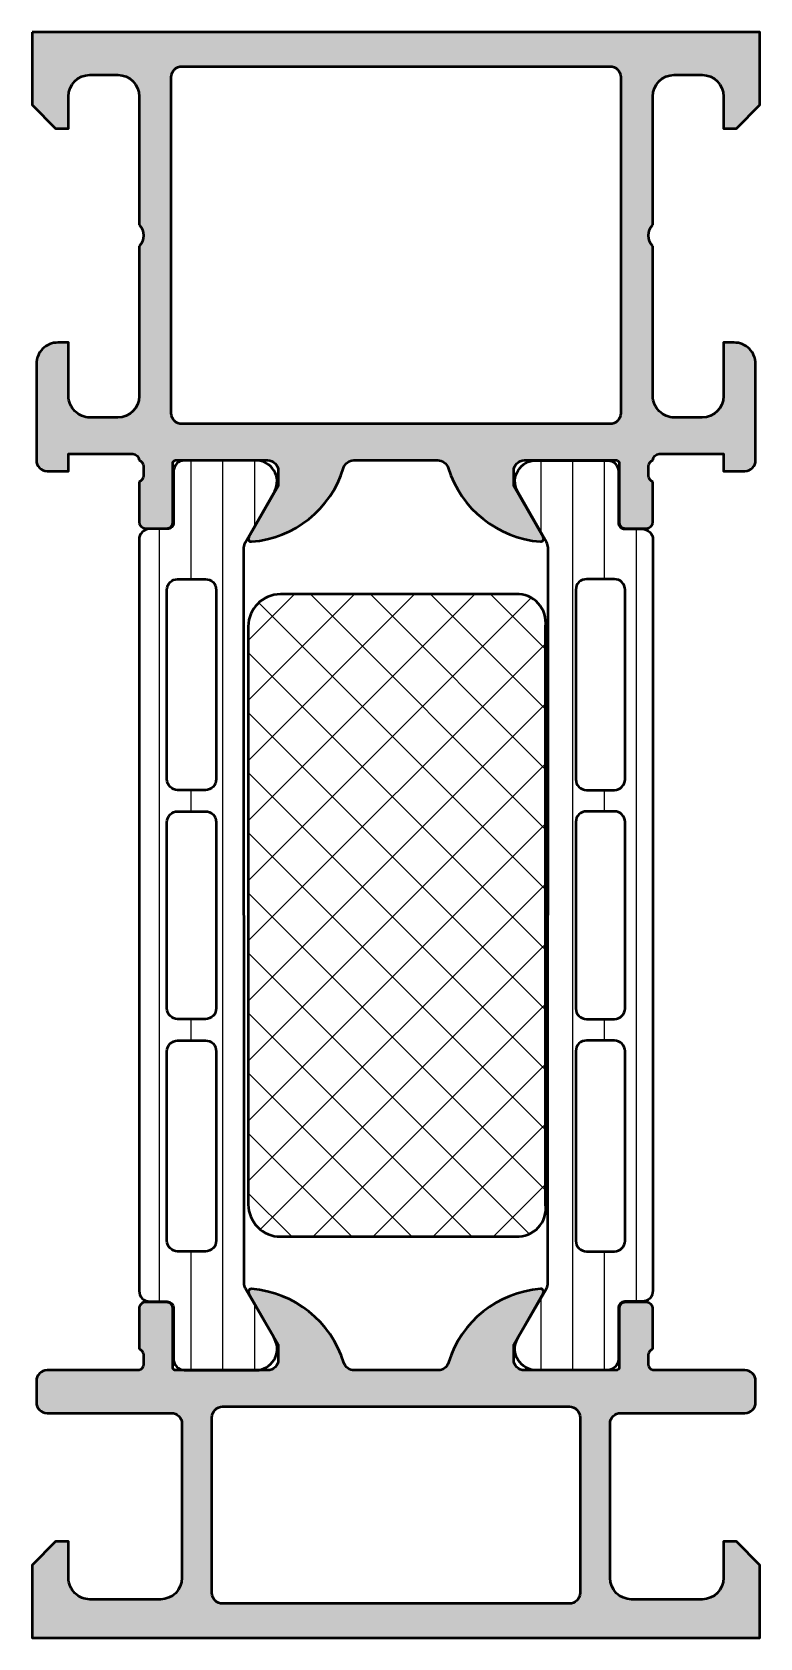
# Model space of a CAD drawing. Extents: x 0 to 34, y 0 to 75.
import ezdxf

# ---------------------------------------------------------------- set-up
doc = ezdxf.new("R2010")
doc.units = 0
for name, color, linetype, lineweight in [('0S-Alu contour', 7, 'Continuous', 50), ('0S-Alu hatch', 252, 'Continuous', 25), ('0S-Plastic contour', 254, 'Continuous', 50), ('0S-Plastic hatch', 253, 'Continuous', 25), ('0S-PT contour', 91, 'Continuous', 50), ('0S-PT hatch', 103, 'Continuous', 25)]:
    doc.layers.add(name, color=color, linetype=linetype, lineweight=lineweight)
pattern_1 = [(90, (0, 0), (-1.4859, 0), [])]

# ---------------------------------------------------------------- blocks, each defined once
blk = doc.blocks.new('345110__EBE75AAE_798E_4758_9445_C810CA1F6F3E_')
at = {"layer": '0S-Alu hatch'}
h = blk.add_hatch(color=256, dxfattribs=at)
edge = h.paths.add_edge_path()
edge.add_line((1.0681105778e-06, 75), (1.0681105778e-06, 71.5999679203087))
edge.add_line((1.0681105778e-06, 71.5999679203087), (1.099976654048077, 70.49999257278978))
edge.add_line((1.099976654048077, 70.49999257278978), (1.699952239985577, 70.49999257278978))
edge.add_line((1.699952239985577, 70.49999257278978), (1.699952235565199, 72.00035606868472))
edge.add_ellipse((2.700038639261125, 72.00035606868471), major_axis=(-1.000086403695926, 0), ratio=1, start_angle=270.00000006619524, end_angle=360, ccw=False)
edge.add_line((2.700038638105701, 73.00044247238064), (3.999946259422344, 73.00044247015046))
edge.add_ellipse((3.999946259422341, 72.00038766034936), major_axis=(-1.000054809801099, 0), ratio=1, start_angle=180, end_angle=269.99999999999983, ccw=False)
edge.add_line((5.000001069223444, 72.00038766034936), (5.000001068110577, 65.99999972534715))
edge.add_ellipse((4.47516172779222, 65.49999972534715), major_axis=(-0.7248836686985083, 0), ratio=1, start_angle=136.3884232636866, end_angle=223.6115767363134, ccw=False)
edge.add_line((5.000001068110577, 64.99999972534715), (5.000001069839062, 58.00005852307612))
edge.add_ellipse((3.99994227038162, 58.00005852307611), major_axis=(-1.000058799457442, 0), ratio=1, start_angle=90.00000016859582, end_angle=180, ccw=False)
edge.add_line((3.999942273324344, 56.99999972361867), (2.700039710554515, 56.99999972152194))
edge.add_ellipse((2.700039710554513, 58.00008719591609), major_axis=(-1.000087474394149, 0), ratio=1, start_angle=0, end_angle=90.00000000000011, ccw=False)
edge.add_line((1.699952236160365, 58.00008719591609), (1.699952239985577, 60.49999972534715))
edge.add_line((1.699952239985577, 60.49999972534715), (1.20003971055452, 60.49999972917237))
edge.add_arc((1.20003971055452, 59.4999122547782), 1.000087474394163, 90, 180.000777112258)
edge.add_line((0.1999522362523445, 59.49989869042231), (0.2000132746536356, 54.99996983244308))
edge.add_arc((0.6999825345211815, 54.99997661371018), 0.4999692599135345, 180.0007771239829, 269.9995628678931)
edge.add_line((0.6999787200584442, 54.5000073538112), (1.700013275141827, 54.49999972534715))
edge.add_line((1.700013275141827, 54.49999972534715), (1.70001327514182, 55.29999514771043))
edge.add_line((1.70001327514182, 55.29999514771043), (4.69995405472231, 55.29999514771043))
edge.add_ellipse((4.699880574156911, 54.99999515670939), major_axis=(-0.3000000000000266, 0), ratio=1, start_angle=180.024914814169, end_angle=269.98596624561446, ccw=False)
edge.add_ellipse((4.921044099250406, 54.73260501837409), major_axis=(-0.2788950563274111, 0), ratio=1, start_angle=178.8354106259323, end_angle=253.5801235805293, ccw=False)
edge.add_line((5.199881545793431, 54.72693661037586), (5.199881545793431, 54.27334261037574))
edge.add_ellipse((4.921013450150255, 54.26768195089865), major_axis=(-0.2789255417371583, 0), ratio=1, start_angle=106.42459455535521, end_angle=181.1628700728938, ccw=False)
edge.add_line((4.999880545793427, 54.0001386103757), (4.999880545793434, 52.12012761036719))
edge.add_arc((5.299880545793431, 52.12012761036719), 0.2999999999999971, 180, 270)
edge.add_line((5.299880545793431, 51.8201276103672), (6.279854864836218, 51.8201276103672))
edge.add_arc((6.279854864836218, 52.12012761036719), 0.2999999999999971, 270, 360)
edge.add_line((6.579854864836216, 52.12012761036719), (6.579854864836214, 54.88012925171086))
edge.add_ellipse((6.699854864836206, 54.88012925171086), major_axis=(-0.1199999999999921, 0), ratio=1, start_angle=269.99990065165497, end_angle=360, ccw=False)
edge.add_line((6.699855072910893, 55.00012925171067), (10.99989274700725, 55.00012179582486))
edge.add_ellipse((10.99989188005174, 54.50013467805168), major_axis=(-0.4999871177739321, 0), ratio=1, start_angle=180, end_angle=269.99990065165684, ccw=False)
edge.add_line((11.49987899782567, 54.50013467805168), (11.49987899779807, 53.80012484741746))
edge.add_line((11.49987899779807, 53.80012484741746), (10.11780838561474, 51.40630046574699))
edge.add_arc((10.23619415551165, 51.33795063410184), 0.1367000000000121, 150.0000814796158, 274.3397826725371)
edge.add_arc((9.877119094788902, 56.06955313799684), 4.88190780936921, 274.339782672537, 343.0454840365643)
edge.add_ellipse((15.0251106381229, 54.50012179565972), major_axis=(-0.4999999999999277, 0), ratio=1, start_angle=269.9999999999992, end_angle=343.0454840365653, ccw=False)
edge.add_line((15.02511063812291, 55.00012179565965), (18.95784164032285, 55.00012179565965))
edge.add_ellipse((18.95784164032286, 54.5001217956597), major_axis=(-0.4999999999999503, 0), ratio=1, start_angle=197.2895527157349, end_angle=270.00000000000125, ccw=False)
edge.add_arc((24.1358846415434, 56.1118668983077), 4.923085062803217, 197.2895527157353, 265.5272736079399)
edge.add_arc((23.76262060419417, 51.34005844365997), 0.1367000000000061, 265.5272736079394, 389.9999185203861)
edge.add_line((23.88100637409107, 51.40840827530512), (22.50015270232688, 53.80012484741746))
edge.add_line((22.50015270232688, 53.80012484741746), (22.5001527022993, 54.50013467805167))
edge.add_ellipse((23.00013982007323, 54.50013467805167), major_axis=(-0.4999871177739337, 0), ratio=1, start_angle=270.0000993483444, end_angle=360, ccw=False)
edge.add_line((23.00013895311771, 55.00012179582485), (27.30017662719811, 55.00012925171069))
edge.add_ellipse((27.30017683527278, 54.88012925171086), major_axis=(-0.1200000000000073, 0), ratio=1, start_angle=180, end_angle=270.00009934833867, ccw=False)
edge.add_line((27.42017683527279, 54.88012925171087), (27.4201768352728, 52.1201276103279))
edge.add_arc((27.72017683527279, 52.1201276103279), 0.2999999999999936, 180, 269.9999999999993)
edge.add_line((27.72017683527279, 51.8201276103279), (28.70015115431558, 51.8201276103279))
edge.add_arc((28.70015115431558, 52.1201276103279), 0.2999999999999971, 270, 360)
edge.add_line((29.00015115431558, 52.1201276103279), (29.00015115431558, 54.00013861033642))
edge.add_ellipse((29.07901824995875, 54.26768195085935), major_axis=(-0.2789255417371511, 0), ratio=1, start_angle=-1.1628700728908825, end_angle=73.57540544464513, ccw=False)
edge.add_line((28.80015015431558, 54.27334261033643), (28.80015015431558, 54.72693661033646))
edge.add_ellipse((29.07898760085862, 54.73260501833461), major_axis=(-0.2788950563274191, 0), ratio=1, start_angle=-73.58012358050382, end_angle=1.164589374051502, ccw=False)
edge.add_ellipse((29.30015112597964, 54.99999515668175), major_axis=(-0.3000000000276696, 0), ratio=1, start_angle=270.01403375659606, end_angle=359.97508518809843, ccw=False)
edge.add_line((29.30007764540265, 55.29999514771043), (32.30001830577385, 55.29999514771043))
edge.add_line((32.30001830577385, 55.29999514771043), (32.30001830577385, 54.49999972534715))
edge.add_line((32.30001830577385, 54.49999972534715), (33.30005286085724, 54.50000735381119))
edge.add_arc((33.30004904639451, 54.99997661371017), 0.4999692599135264, 270.0004371321068, 359.9992228112989)
edge.add_line((33.80001830626203, 54.99996983187603), (33.80007934466333, 59.4998986902237))
edge.add_arc((32.79999187036116, 59.49991225477821), 1.000087474394153, 359.9992228764861, 450.0000000000004)
edge.add_line((32.79999187036116, 60.49999972917236), (32.3000793409301, 60.49999972534715))
edge.add_line((32.3000793409301, 60.49999972534715), (32.30007934474893, 58.00008712280978))
edge.add_ellipse((31.29999194345704, 58.00008712280978), major_axis=(-1.000087401291882, 0), ratio=1, start_angle=90.0000000761811, end_angle=180, ccw=False)
edge.add_line((31.29999194478677, 56.9999997215179), (30.00008942974337, 56.99999972361866))
edge.add_ellipse((30.00008942974336, 58.00005852307613), major_axis=(-1.000058799457463, 0), ratio=1, start_angle=0, end_angle=90.00000000000023, ccw=False)
edge.add_line((29.0000306302859, 58.00005852307613), (29.00003063201438, 64.99999972534715))
edge.add_ellipse((29.52486997233274, 65.49999972534715), major_axis=(-0.7248836686985065, 0), ratio=1, start_angle=-43.61157673631351, end_angle=43.61157673631362, ccw=False)
edge.add_line((29.00003063201438, 65.99999972534715), (29.00003063090152, 72.00038766034935))
edge.add_ellipse((30.0000854407026, 72.00038766034938), major_axis=(-1.000054809801081, 0), ratio=1, start_angle=270.000000164667, end_angle=360, ccw=False)
edge.add_line((30.00008543782846, 73.00044247015046), (31.29999301452374, 73.00044247238465))
edge.add_ellipse((31.29999301452374, 72.00035614156478), major_axis=(-1.000086330819868, 0), ratio=1, start_angle=180, end_angle=269.9999999999996, ccw=False)
edge.add_line((32.30007934534361, 72.00035614156477), (32.3000793409301, 70.49999257278978))
edge.add_line((32.3000793409301, 70.49999257278978), (32.9000549268676, 70.49999257278978))
edge.add_line((32.9000549268676, 70.49999257278978), (34.00003051757813, 71.5999679203087))
edge.add_line((34.00003051757813, 71.5999679203087), (34, 75))
edge.add_line((34, 75), (1.0681105778e-06, 75))
edge = h.paths.add_edge_path()
edge.add_ellipse((7.000017160418618, 72.89999111938249), major_axis=(-0.5000027408751322, 0), ratio=1, start_angle=270.0000000000219, end_angle=359.99968592151924, ccw=False)
edge.add_line((7.000017160418427, 73.39999386025762), (27.00001263235771, 73.39999386025761))
edge.add_ellipse((27.00001263235771, 72.89999111938249), major_axis=(-0.5000027408751216, 0), ratio=1, start_angle=180, end_angle=270, ccw=False)
edge.add_line((27.50001537323284, 72.89999111938249), (27.50001537323284, 57.19999941445671))
edge.add_ellipse((27.00001263235772, 57.19999941445695), major_axis=(-0.500002740875118, 0), ratio=1, start_angle=90.0000000000008, end_angle=180, ccw=False)
edge.add_line((27.00001263235773, 56.69999667358183), (7.000017160418423, 56.69999667358183))
edge.add_ellipse((7.000017160418608, 57.19999941445694), major_axis=(-0.5000027408751136, 0), ratio=1, start_angle=0, end_angle=89.99999999997851, ccw=False)
edge.add_line((6.500014419543495, 57.19999941445695), (6.500014419550998, 72.8999938602501))
at = {"layer": '0S-Alu contour', "color": 7}
for points in [[(1.0681105778e-06, 75), (1.0681105778e-06, 71.5999679203087), (1.099976654048077, 70.49999257278978), (1.699952239985577, 70.49999257278978), (1.699952235565199, 72.00035606868472)], [(32.30007934534361, 72.00035614156477), (32.3000793409301, 70.49999257278978), (32.9000549268676, 70.49999257278978), (34.00003051757813, 71.5999679203087), (34, 75), (1.0681105778e-06, 75)], [(2.700038638105701, 73.00044247238064), (3.999946259422344, 73.00044247015046)], [(6.500014419543495, 57.19999941445695), (6.500014419550998, 72.8999938602501)], [(7.000017160418427, 73.39999386025762), (27.00001263235771, 73.39999386025761)], [(27.50001537323284, 72.89999111938249), (27.50001537323284, 57.19999941445671)], [(30.00008543782846, 73.00044247015046), (31.29999301452374, 73.00044247238465)], [(5.000001069223444, 72.00038766034936), (5.000001068110577, 65.99999972534715)], [(29.00003063201438, 65.99999972534715), (29.00003063090152, 72.00038766034935)], [(5.000001068110577, 64.99999972534715), (5.000001069839062, 58.00005852307612)], [(29.0000306302859, 58.00005852307613), (29.00003063201438, 64.99999972534715)], [(1.699952236160365, 58.00008719591609), (1.699952239985577, 60.49999972534715), (1.20003971055452, 60.49999972917237)], [(32.79999187036116, 60.49999972917236), (32.3000793409301, 60.49999972534715), (32.30007934474893, 58.00008712280978)], [(0.1999522362523445, 59.49989869042231), (0.2000132746536356, 54.99996983244308)], [(33.80001830626203, 54.99996983187603), (33.80007934466333, 59.4998986902237)], [(3.999942273324344, 56.99999972361867), (2.700039710554515, 56.99999972152194)], [(27.00001263235773, 56.69999667358183), (7.000017160418421, 56.69999667358183)], [(31.29999194478677, 56.9999997215179), (30.00008942974337, 56.99999972361866)], [(0.6999787200584442, 54.5000073538112), (1.700013275141827, 54.49999972534715), (1.70001327514182, 55.29999514771043), (4.69995405472231, 55.29999514771043)], [(6.579854864836216, 52.12012761036719), (6.579854864836214, 54.88012925171086)], [(6.699855072910893, 55.00012925171067), (10.99989274700725, 55.00012179582486)], [(15.02511063812291, 55.00012179565965), (18.95784164032285, 55.00012179565965)], [(23.00013895311771, 55.00012179582485), (27.30017662719811, 55.00012925171069)], [(27.42017683527279, 54.88012925171087), (27.4201768352728, 52.1201276103279)], [(29.30007764540265, 55.29999514771043), (32.30001830577385, 55.29999514771043), (32.30001830577385, 54.49999972534715), (33.30005286085724, 54.50000735381119)], [(4.999880545793427, 54.0001386103757), (4.999880545793434, 52.12012761036719)], [(5.199881545793431, 54.72693661037586), (5.199881545793431, 54.27334261037574)], [(11.49987899782567, 54.50013467805168), (11.49987899779807, 53.80012484741746), (10.11780838561474, 51.40630046574699)], [(23.88100637409107, 51.40840827530512), (22.50015270232688, 53.80012484741746), (22.5001527022993, 54.50013467805167)], [(28.80015015431558, 54.27334261033643), (28.80015015431558, 54.72693661033646)], [(29.00015115431558, 52.1201276103279), (29.00015115431558, 54.00013861033642)], [(5.299880545793431, 51.8201276103672), (6.279854864836218, 51.8201276103672)], [(27.72017683527279, 51.8201276103279), (28.70015115431558, 51.8201276103279)]]:
    blk.add_lwpolyline(points, dxfattribs=at)
at = {"layer": '0S-Alu contour', "color": 7, "extrusion": (0, 0, -1)}
for centre, radius, start, end in [((-2.700038639261125, 72.00035606868471), 1.000086403695926, 0, 89.99999993380477), ((-3.999946259422341, 72.00038766034936), 1.000054809801099, 90.00000000000017, 180), ((-7.000017160418618, 72.89999111938249), 0.5000027408751322, 0.0003140784807261, 89.99999999997812), ((-27.00001263235771, 72.89999111938249), 0.5000027408751216, 90, 180), ((-30.0000854407026, 72.00038766034938), 1.000054809801081, 0, 89.99999983533306), ((-31.29999301452374, 72.00035614156478), 1.000086330819868, 90.0000000000004, 180), ((-4.47516172779222, 65.49999972534715), 0.7248836686985083, 136.3884232636866, 223.6115767363134), ((-29.52486997233274, 65.49999972534715), 0.7248836686985065, 316.3884232636864, 43.61157673631359), ((-2.700039710554513, 58.00008719591609), 1.000087474394149, 269.9999999999999, 0), ((-3.99994227038162, 58.00005852307611), 1.000058799457442, 180, 269.9999998314042), ((-30.00008942974336, 58.00005852307613), 1.000058799457463, 269.9999999999998, 0), ((-31.29999194345704, 58.00008712280978), 1.000087401291882, 180, 269.9999999238189), ((-7.000017160418608, 57.19999941445694), 0.5000027408751136, 270.0000000000215, 0), ((-27.00001263235772, 57.19999941445695), 0.500002740875118, 180, 269.9999999999992), ((-4.699880574156911, 54.99999515670939), 0.3000000000000266, 90.01403375438554, 179.975085185831), ((-4.921044099250406, 54.73260501837409), 0.2788950563274111, 106.4198764194707, 181.1645893740678), ((-6.699854864836206, 54.88012925171086), 0.1199999999999921, 0, 90.00009934834503), ((-10.99989188005174, 54.50013467805168), 0.4999871177739322, 90.00009934834316, 180), ((-15.0251106381229, 54.50012179565972), 0.4999999999999277, 16.95451596343471, 90.00000000000081), ((-18.95784164032286, 54.5001217956597), 0.4999999999999503, 89.99999999999876, 162.7104472842651), ((-23.00013982007323, 54.50013467805167), 0.4999871177739337, 0, 89.99990065165562), ((-27.30017683527278, 54.88012925171086), 0.1200000000000073, 89.99990065166133, 180), ((-29.07898760085862, 54.73260501833461), 0.2788950563274191, 358.8354106259485, 73.58012358050382), ((-29.30015112597964, 54.99999515668175), 0.3000000000276696, 0.0249148119015438, 89.98596624340394), ((-4.921013450150255, 54.26768195089865), 0.2789255417371583, 178.8371299271062, 253.5754054446448), ((-29.07901824995875, 54.26768195085935), 0.2789255417371511, 286.4245945553549, 1.162870072890926)]:
    blk.add_arc(centre, radius, start, end, dxfattribs=at)
at = {"layer": '0S-Alu contour', "color": 7}
for centre, radius, start, end in [((1.20003971055452, 59.4999122547782), 1.000087474394163, 90, 180.000777112258), ((32.79999187036116, 59.49991225477821), 1.000087474394153, 359.9992228764861, 90.0000000000004), ((0.6999825345211815, 54.99997661371018), 0.4999692599135345, 180.0007771239829, 269.9995628678931), ((33.30004904639451, 54.99997661371017), 0.4999692599135264, 270.0004371321068, 359.9992228112989), ((9.877119094788902, 56.06955313799684), 4.88190780936921, 274.339782672537, 343.0454840365643), ((24.1358846415434, 56.1118668983077), 4.923085062803217, 197.2895527157353, 265.5272736079399), ((5.299880545793431, 52.12012761036719), 0.2999999999999971, 180, 270), ((6.279854864836218, 52.12012761036719), 0.2999999999999971, 270, 0), ((27.72017683527279, 52.1201276103279), 0.2999999999999936, 180, 269.9999999999993), ((28.70015115431558, 52.1201276103279), 0.2999999999999971, 270, 0), ((10.23619415551165, 51.33795063410184), 0.1367000000000121, 150.0000814796158, 274.3397826725371), ((23.76262060419417, 51.34005844365997), 0.1367000000000061, 265.5272736079394, 29.99991852038605)]:
    blk.add_arc(centre, radius, start, end, dxfattribs=at)
blk = doc.blocks.new('284017__7E7740BD_829C_4BF8_8722_053136E3BA61___29C295C6_6162_432E_A4B2_3630FFCF76F8_')
at = {"layer": '0S-Plastic hatch'}
h = blk.add_hatch(dxfattribs=at)
h.set_pattern_fill('ANSI31', color=256, scale=0.4680000000000001, angle=45, style=0)
h.set_pattern_definition(pattern_1)
edge = h.paths.add_edge_path()
edge.add_line((4.998753296261075, 51.29235625526817), (4.999865985749884, 16.20985754576578))
edge.add_arc((5.499863306596385, 16.20987340386518), 0.4999973210979817, 180.0018172140356, 270.0020240769152)
edge.add_line((5.499880969904986, 15.70987608307919), (6.310215696802738, 15.70990470962717))
edge.add_ellipse((6.310226294848296, 15.40990470981438), major_axis=(-0.299999999999997, 0), ratio=1, start_angle=180.0020752966692, end_angle=270.00202407760554, ccw=False)
edge.add_line((6.610226294651501, 15.40991557604277), (6.609981274070682, 13.00991718266516))
edge.add_arc((7.109977251276918, 13.00993265328298), 0.4999959774455781, 180.0017728165192, 270.0020872367505)
edge.add_line((7.109995465707158, 12.50993667616916), (10.58653949695266, 12.51006332373204))
edge.add_arc((10.44419299607088, 13.49987624320274), 0.9999960709244797, 278.1836833497854, 392.7290913977269)
edge.add_line((11.28542606229113, 14.04054163895327), (9.966873632834734, 16.32415072820263))
edge.add_ellipse((10.39987729408677, 16.57416638639703), major_axis=(-0.5000000000000481, 0), ratio=1, start_angle=0.0018117430832944592, end_angle=30.002071897231076, ccw=False)
edge.add_line((9.899877294336694, 16.57415057595382), (9.898790981943494, 50.92841828601597))
edge.add_ellipse((10.39879098169356, 50.92843409645906), major_axis=(-0.5000000000000366, 0), ratio=1, start_angle=-29.997921301458177, end_angle=0.0018117430832944592, ccw=False)
edge.add_line((9.96576921005286, 51.17841838653583), (11.28415620783988, 53.46212298779087))
edge.add_arc((10.44288397718113, 54.00272744188541), 0.9999960709244835, 327.2750591980424, 441.8204672459869)
edge.add_line((10.58515877409534, 54.99255067056184), (7.108614534479013, 54.99242402300531))
edge.add_arc((7.108632748909255, 54.49242804589152), 0.4999959774455592, 90.00208723675075, 180.0100001036723)
edge.add_line((6.608636779079228, 54.4923407792268), (6.60905564773455, 52.09245042051017))
edge.add_ellipse((6.309055652303849, 52.0923980604488), major_axis=(-0.2999999999999936, 0), ratio=1, start_angle=90.00202407656269, end_angle=180.010000035117, ccw=False)
edge.add_line((6.309066250343946, 51.792398060636), (5.498732953798961, 51.79236943415353))
edge.add_arc((5.498750617107564, 51.29237211336755), 0.4999973210979666, 90.00202407691545, 180.0018172140356)
edge = h.paths.add_edge_path()
edge.add_line((6.299314684320593, 40.10129142721294), (6.299314684320593, 48.95130058249147))
edge.add_ellipse((6.799299425531524, 48.95130058249147), major_axis=(-0.4999847412109304, 0), ratio=1, start_angle=270, end_angle=360, ccw=False)
edge.add_line((6.799299425531524, 49.4512853237024), (8.099310106683882, 49.4512853237024))
edge.add_ellipse((8.099310106683882, 48.95127006491335), major_axis=(-0.5000152587890554, 0), ratio=1, start_angle=180, end_angle=270, ccw=False)
edge.add_line((8.599325365472938, 48.95127006491335), (8.599325365486182, 40.10128778786141))
edge.add_ellipse((8.099329004829613, 40.10128778786141), major_axis=(-0.4999963606565672, 0), ratio=1, start_angle=90, end_angle=180, ccw=False)
edge.add_line((8.099329004829613, 39.60129142720484), (6.79931468640312, 39.60129142694343))
edge.add_ellipse((6.799314686408214, 40.10129142903104), major_axis=(-0.5000000020876172, 0), ratio=1, start_angle=0, end_angle=89.99999999941627, ccw=False)
edge = h.paths.add_edge_path()
edge.add_line((6.299314684320579, 29.4012853237024), (6.299314684320593, 38.10129142721289))
edge.add_ellipse((6.799314684320593, 38.10129142721809), major_axis=(-0.5, 0), ratio=1, start_angle=269.9999999999997, end_angle=360, ccw=False)
edge.add_line((6.799314684320596, 38.60129142721809), (8.099325365472945, 38.60129142721808))
edge.add_ellipse((8.099325365472945, 38.10129142721809), major_axis=(-0.4999999999999929, 0), ratio=1, start_angle=180, end_angle=270, ccw=False)
edge.add_line((8.599325365472938, 38.10129142721809), (8.599325365472938, 29.40128532370242))
edge.add_ellipse((8.099325365472923, 29.40128532370242), major_axis=(-0.5000000000000142, 0), ratio=1, start_angle=90, end_angle=180, ccw=False)
edge.add_line((8.099325365472923, 28.9012853237024), (6.799314684320579, 28.9012853237024))
edge.add_ellipse((6.799314684320579, 29.4012853237024), major_axis=(-0.5, 0), ratio=1, start_angle=0, end_angle=90, ccw=False)
edge = h.paths.add_edge_path()
edge.add_line((6.299314684310204, 18.55129142972951), (6.299314684310205, 27.4012853225182))
edge.add_ellipse((6.799314686467511, 27.4012853225182), major_axis=(-0.5000000021573054, 0), ratio=1, start_angle=270.0000000000006, end_angle=360, ccw=False)
edge.add_line((6.799314686467505, 27.9012853246755), (8.099329004924911, 27.90128532441411))
edge.add_ellipse((8.099329004819285, 27.4012889637576), major_axis=(-0.4999963606565068, 0), ratio=1, start_angle=179.9995829571355, end_angle=269.9999999878959, ccw=False)
edge.add_line((8.59932536546255, 27.40128532440084), (8.599325365475792, 18.55128778855991))
edge.add_ellipse((8.099329004819174, 18.55128778855991), major_axis=(-0.4999963606566205, 0), ratio=1, start_angle=90.00000001210469, end_angle=180, ccw=False)
edge.add_line((8.099329004924806, 18.05129142790329), (6.799314686397823, 18.05129142764189))
edge.add_ellipse((6.799314686397826, 18.55129142972951), major_axis=(-0.5000000020876243, 0), ratio=1, start_angle=0, end_angle=89.99999999999972, ccw=False)
at = {"layer": '0S-Alu contour', "color": 7}
for points in [[(6.299314684320593, 40.10129142721294), (6.299314684320593, 48.95130058249147)], [(6.799299425531524, 49.4512853237024), (8.099310106683882, 49.4512853237024)], [(8.599325365472938, 48.95127006491335), (8.599325365486182, 40.10128778786141)], [(8.099329004829613, 39.60129142720484), (6.79931468640312, 39.60129142694343)], [(6.799314684320596, 38.60129142721809), (8.099325365472945, 38.60129142721808)], [(6.299314684320579, 29.4012853237024), (6.299314684320593, 38.10129142721289)], [(8.599325365472938, 38.10129142721809), (8.599325365472938, 29.40128532370242)], [(8.099325365472923, 28.9012853237024), (6.799314684320579, 28.9012853237024)], [(6.799314686467505, 27.9012853246755), (8.099329004924911, 27.90128532441411)], [(6.299314684310204, 18.55129142972951), (6.299314684310205, 27.4012853225182)], [(8.59932536546255, 27.40128532440084), (8.599325365475792, 18.55128778855991)], [(8.099329004924806, 18.05129142790329), (6.799314686397823, 18.05129142764189)]]:
    blk.add_lwpolyline(points, dxfattribs=at)
at = {"layer": '0S-Alu contour', "color": 7, "extrusion": (0, 0, -1)}
for centre, radius, start, end in [((-6.799299425531524, 48.95130058249147), 0.4999847412109304, 0, 90), ((-8.099310106683882, 48.95127006491335), 0.5000152587890554, 90, 180), ((-6.799314686408214, 40.10129142903104), 0.5000000020876172, 270.0000000005837, 0), ((-8.099329004829613, 40.10128778786141), 0.4999963606565672, 180, 270), ((-6.799314684320593, 38.10129142721809), 0.5, 0, 90.0000000000003), ((-8.099325365472945, 38.10129142721809), 0.4999999999999929, 90, 180), ((-6.799314684320579, 29.4012853237024), 0.5, 270, 0), ((-8.099325365472923, 29.40128532370242), 0.5000000000000142, 180, 270), ((-6.799314686467511, 27.4012853225182), 0.5000000021573054, 0, 89.99999999999939), ((-8.099329004819285, 27.4012889637576), 0.4999963606565068, 90.00000001210412, 180.0004170428646), ((-6.799314686397826, 18.55129142972951), 0.5000000020876243, 270.0000000000003, 0), ((-8.099329004819174, 18.55128778855991), 0.4999963606566205, 180, 269.9999999878953)]:
    blk.add_arc(centre, radius, start, end, dxfattribs=at)
at = {"layer": '0S-Plastic contour', "color": 7}
for points in [[(10.58515877409534, 54.99255067056184), (7.108614534479013, 54.99242402300531)], [(6.608636779079228, 54.4923407792268), (6.60905564773455, 52.09245042051017)], [(9.96576921005286, 51.17841838653583), (11.28415620783988, 53.46212298779087)], [(6.309066250343946, 51.792398060636), (5.498732953798961, 51.79236943415353)], [(4.998753296261075, 51.29235625526817), (4.999865985749884, 16.20985754576578)], [(9.899877294336694, 16.57415057595382), (9.898790981943494, 50.92841828601597)], [(11.28542606229113, 14.04054163895327), (9.966873632834734, 16.32415072820263)], [(5.499880969904986, 15.70987608307919), (6.310215696802738, 15.70990470962717)], [(6.610226294651501, 15.40991557604277), (6.609981274070682, 13.00991718266516)], [(7.109995465707158, 12.50993667616916), (10.58653949695266, 12.51006332373204)]]:
    blk.add_lwpolyline(points, dxfattribs=at)
for centre, radius, start, end in [((7.108632748909255, 54.49242804589152), 0.4999959774455592, 90.00208723675075, 180.0100001036723), ((10.44288397718113, 54.00272744188541), 0.9999960709244835, 327.2750591980424, 81.82046724598695), ((5.498750617107564, 51.29237211336755), 0.4999973210979666, 90.00202407691545, 180.0018172140356), ((5.499863306596385, 16.20987340386518), 0.4999973210979817, 180.0018172140356, 270.0020240769152), ((10.44419299607088, 13.49987624320274), 0.9999960709244797, 278.1836833497854, 32.72909139772688), ((7.109977251276918, 13.00993265328298), 0.4999959774455781, 180.0017728165192, 270.0020872367505)]:
    blk.add_arc(centre, radius, start, end, dxfattribs=at)
at = {"layer": '0S-Plastic contour', "color": 7, "extrusion": (0, 0, -1)}
for centre, radius, start, end in [((-6.309055652303849, 52.0923980604488), 0.2999999999999936, 179.989999964883, 269.9979759234373), ((-10.39879098169356, 50.92843409645906), 0.5000000000000366, 359.9981882569167, 29.99792130145823), ((-10.39987729408677, 16.57416638639703), 0.5000000000000481, 329.9979281027689, 359.9981882569167), ((-6.310226294848296, 15.40990470981438), 0.299999999999997, 89.99797592239445, 179.9979247033308)]:
    blk.add_arc(centre, radius, start, end, dxfattribs=at)
blk = doc.blocks.new('284017__89E1D428_0821_4C7C_932E_2F9BB81AE11D___8D1458DA_1DE9_4BD3_AD9A_EAFA161953F1_')
at = {"layer": '0S-Plastic hatch'}
h = blk.add_hatch(dxfattribs=at)
h.set_pattern_fill('ANSI31', color=256, scale=0.4680000000000001, angle=45, style=0)
h.set_pattern_definition(pattern_1)
edge = h.paths.add_edge_path()
edge.add_line((29.00124670373893, 51.29235625526817), (29.00013401425012, 16.20985754576578))
edge.add_ellipse((28.50013669340362, 16.20987340386517), major_axis=(-0.4999973210979772, 0), ratio=1, start_angle=89.99797592308448, end_angle=179.9981827859645, ccw=False)
edge.add_line((28.50011903009502, 15.70987608307919), (27.68978430319726, 15.70990470962718))
edge.add_arc((27.6897737051517, 15.40990470981438), 0.299999999999994, 89.99797592239412, 179.9979246991159)
edge.add_line((27.3897737053485, 15.40991557606324), (27.39001872592933, 13.00991718263845))
edge.add_ellipse((26.89002274872309, 13.00993265328297), major_axis=(-0.4999959774455788, 0), ratio=1, start_angle=89.99791276324942, end_angle=179.998227180397, ccw=False)
edge.add_line((26.89000453429285, 12.50993667616916), (23.41346050304733, 12.51006332373204))
edge.add_ellipse((23.55580700392911, 13.49987624320274), major_axis=(-0.999996070924481, 0), ratio=1, start_angle=-32.729091397726904, end_angle=81.8163166502141, ccw=False)
edge.add_line((22.71457393770887, 14.04054163895327), (24.03312636716527, 16.32415072820264))
edge.add_arc((23.60012270591322, 16.57416638639704), 0.5000000000000508, 329.9979281027688, 359.9981882569167)
edge.add_line((24.10012270566331, 16.57415057595382), (24.10120901805651, 50.92841828601597))
edge.add_arc((23.60120901830645, 50.92843409645906), 0.5000000000000266, 359.9981882569167, 389.9979213014589)
edge.add_line((24.03423078994714, 51.17841838653583), (22.71584379216007, 53.46212298779096))
edge.add_ellipse((23.55711602281886, 54.00272744188542), major_axis=(-0.999996070924481, 0), ratio=1, start_angle=-81.82046724598803, end_angle=32.72494080195281, ccw=False)
edge.add_line((23.41484122590467, 54.99255067056185), (26.89138546552099, 54.99242402300531))
edge.add_ellipse((26.89136725109074, 54.49242804589152), major_axis=(-0.4999959774455591, 0), ratio=1, start_angle=179.9899999648467, end_angle=269.99791276324936, ccw=False)
edge.add_line((27.39136322092088, 54.49234077982463), (27.39094435226555, 52.09245042106325))
edge.add_arc((27.69094434769615, 52.0923980604488), 0.299999999999995, 179.9899998591892, 269.9979759230849)
edge.add_line((27.69093374965421, 51.79239806063601), (28.50126481427674, 51.7923694342274))
edge.add_ellipse((28.50124938289244, 51.29237211336755), major_axis=(-0.4999973210979694, 0), ratio=1, start_angle=179.9981827859645, end_angle=269.9982316841395, ccw=False)
edge = h.paths.add_edge_path()
edge.add_arc((27.20070057446848, 48.95130058249147), 0.4999847412109304, 0, 90)
edge.add_line((27.20070057446848, 49.4512853237024), (25.90068989331612, 49.4512853237024))
edge.add_arc((25.90068989331612, 48.95127006491335), 0.5000152587890554, 90, 180)
edge.add_line((25.40067463452706, 48.95127006491335), (25.40067463451382, 40.10128778786141))
edge.add_arc((25.90067099517039, 40.10128778786141), 0.4999963606565672, 180, 270)
edge.add_line((25.90067099517039, 39.60129142720484), (27.20068531359688, 39.60129142694344))
edge.add_arc((27.20068531359179, 40.10129142903106), 0.5000000020876243, 270.0000000005834, 360)
edge.add_line((27.70068531567941, 40.10129142721294), (27.70068531567941, 48.95130058249147))
edge = h.paths.add_edge_path()
edge.add_line((25.40067463452706, 38.10129142721809), (25.40067463452706, 29.40128532370242))
edge.add_arc((25.90067463452708, 29.40128532370242), 0.5000000000000142, 180, 270)
edge.add_line((25.90067463452708, 28.90128532370241), (27.20068531567942, 28.90128532370241))
edge.add_arc((27.20068531567942, 29.4012853237024), 0.5, 270, 360)
edge.add_line((27.70068531567942, 29.4012853237024), (27.70068531567941, 38.10129142721809))
edge.add_arc((27.20068531567941, 38.10129142721809), 0.5, 0, 90)
edge.add_line((27.20068531567941, 38.60129142721809), (25.90067463452705, 38.60129142721808))
edge.add_arc((25.90067463452705, 38.10129142721809), 0.4999999999999858, 90, 180)
edge = h.paths.add_edge_path()
edge.add_line((27.7006853156898, 18.55129142972951), (27.7006853156898, 27.40128532439566))
edge.add_arc((27.20068531353249, 27.4012853225182), 0.5000000021573073, 0, 89.9999999994154)
edge.add_line((27.20068531353759, 27.90128532467551), (25.90067099518073, 27.90128532441412))
edge.add_arc((25.90067099518072, 27.40128896375761), 0.4999963606565104, 89.9999999999992, 180)
edge.add_line((25.40067463452421, 27.40128896375835), (25.40067463452421, 18.55128778855991))
edge.add_arc((25.90067099518083, 18.55128778855991), 0.4999963606566205, 180, 269.9999999878953)
edge.add_line((25.9006709950752, 18.05129142790329), (27.20068531360218, 18.05129142764189))
edge.add_arc((27.20068531360217, 18.55129142972951), 0.5000000020876209, 270.0000000000004, 360)
at = {"layer": '0S-Alu contour', "color": 7}
for points in [[(25.40067463452706, 48.95127006491335), (25.40067463451382, 40.10128778786141)], [(27.20070057446848, 49.4512853237024), (25.90068989331612, 49.4512853237024)], [(27.70068531567941, 40.10129142721294), (27.70068531567941, 48.95130058249147)], [(25.90067099517039, 39.60129142720484), (27.20068531359688, 39.60129142694344)], [(27.20068531567941, 38.60129142721809), (25.90067463452705, 38.60129142721808)], [(25.40067463452706, 38.10129142721809), (25.40067463452706, 29.40128532370242)], [(27.70068531567942, 29.4012853237024), (27.70068531567941, 38.10129142721809)], [(25.90067463452708, 28.90128532370241), (27.20068531567942, 28.90128532370241)], [(27.20068531353759, 27.90128532467551), (25.90067099518073, 27.90128532441412)], [(25.40067463452421, 27.40128896375835), (25.40067463452421, 18.55128778855991)], [(27.7006853156898, 18.55129142972951), (27.7006853156898, 27.40128532439566)], [(25.9006709950752, 18.05129142790329), (27.20068531360218, 18.05129142764189)]]:
    blk.add_lwpolyline(points, dxfattribs=at)
for centre, radius, start, end in [((25.90068989331612, 48.95127006491335), 0.5000152587890554, 90, 180), ((27.20070057446848, 48.95130058249147), 0.4999847412109304, 0, 90), ((25.90067099517039, 40.10128778786141), 0.4999963606565672, 180, 270), ((27.20068531359179, 40.10129142903106), 0.5000000020876243, 270.0000000005834, 0), ((25.90067463452705, 38.10129142721809), 0.4999999999999858, 90, 180), ((27.20068531567941, 38.10129142721809), 0.5, 0, 90), ((25.90067463452708, 29.40128532370242), 0.5000000000000142, 180, 270), ((27.20068531567942, 29.4012853237024), 0.5, 270, 0), ((25.90067099518072, 27.40128896375761), 0.4999963606565104, 89.9999999999992, 180), ((27.20068531353249, 27.4012853225182), 0.5000000021573073, 0, 89.9999999994154), ((25.90067099518083, 18.55128778855991), 0.4999963606566205, 180, 269.9999999878953), ((27.20068531360217, 18.55129142972951), 0.5000000020876209, 270.0000000000004, 0)]:
    blk.add_arc(centre, radius, start, end, dxfattribs=at)
at = {"layer": '0S-Plastic contour', "color": 7}
for points in [[(23.41484122590467, 54.99255067056185), (26.89138546552099, 54.99242402300531)], [(27.39136322092088, 54.49234077982463), (27.39094435226555, 52.09245042106325)], [(24.03423078994714, 51.17841838653583), (22.71584379216007, 53.46212298779096)], [(27.69093374965421, 51.79239806063601), (28.50126481427674, 51.7923694342274)], [(29.00124670373893, 51.29235625526817), (29.00013401425012, 16.20985754576579)], [(24.10012270566331, 16.57415057595382), (24.10120901805651, 50.92841828601597)], [(22.71457393770887, 14.04054163895327), (24.03312636716527, 16.32415072820264)], [(27.3897737053485, 15.40991557606324), (27.39001872592933, 13.00991718263845)], [(28.50011903009502, 15.70987608307919), (27.68978430319726, 15.70990470962718)], [(26.89000453429285, 12.50993667616916), (23.41346050304733, 12.51006332373204)]]:
    blk.add_lwpolyline(points, dxfattribs=at)
at = {"layer": '0S-Plastic contour', "color": 7, "extrusion": (0, 0, -1)}
for centre, radius, start, end in [((-23.55711602281886, 54.00272744188542), 0.999996070924481, 327.2750591980472, 81.82046724598796), ((-26.89136725109074, 54.49242804589152), 0.4999959774455592, 90.00208723675065, 180.0100000351534), ((-28.50124938289244, 51.29237211336755), 0.4999973210979694, 90.00176831586049, 180.0018172140356), ((-28.50013669340362, 16.20987340386517), 0.4999973210979772, 180.0018172140356, 270.0020240769155), ((-23.55580700392911, 13.49987624320274), 0.999996070924481, 278.1836833497859, 32.72909139772681), ((-26.89002274872309, 13.00993265328297), 0.4999959774455789, 180.001772819603, 270.0020872367506)]:
    blk.add_arc(centre, radius, start, end, dxfattribs=at)
at = {"layer": '0S-Plastic contour', "color": 7}
for centre, radius, start, end in [((27.69094434769615, 52.0923980604488), 0.299999999999995, 179.9899998591892, 269.9979759230849), ((23.60120901830645, 50.92843409645906), 0.5000000000000266, 359.9981882569167, 29.99792130145885), ((23.60012270591322, 16.57416638639704), 0.5000000000000508, 329.9979281027688, 359.9981882569167), ((27.6897737051517, 15.40990470981438), 0.299999999999994, 89.99797592239412, 179.9979246991159)]:
    blk.add_arc(centre, radius, start, end, dxfattribs=at)
blk = doc.blocks.new('382080__054A0BE1_CCDE_40BB_91EC_F3E4B431B8BD_')
at = {"layer": '0S-PT hatch'}
h = blk.add_hatch(dxfattribs=at)
h.set_pattern_fill('ANSI37', color=256, scale=0.625, angle=90, style=0)
h.set_pattern_definition([(135, (0, 0), (-1.403165018917055, -1.403165018917055), []), (225, (0, 0), (1.403165018917055, -1.403165018917055), [])])
edge = h.paths.add_edge_path()
edge.add_arc((11.60053184751814, 47.24133491530956), 1.499999999999998, 90, 180)
edge.add_line((10.10053184751814, 47.24133491530956), (10.10053184751815, 20.24133491530957))
edge.add_arc((11.60053184751815, 20.24133491530957), 1.5, 180, 270.0000000000001)
edge.add_line((11.60053184751816, 18.74133491530957), (22.60053184751816, 18.74133491530957))
edge.add_arc((22.6726816356998, 20.06714991815911), 1.327776718321108, 266.8850821376437, 367.5381007706328)
edge.add_line((23.9889835009584, 20.24133491530957), (23.98224125784606, 47.24133491530957))
edge.add_arc((22.67663415179637, 47.42506213042591), 1.318470934431948, 351.9898397196676, 453.3089585295959)
edge.add_line((22.60053184751814, 48.74133491530957), (11.60053184751814, 48.74133491530956))
at = {"layer": '0S-PT contour', "color": 7}
for points in [[(22.60053184751814, 48.74133491530957), (11.60053184751814, 48.74133491530956)], [(10.10053184751814, 47.24133491530956), (10.10053184751815, 20.24133491530957)], [(23.9889835009584, 20.24133491530957), (23.98224125784606, 47.24133491530957)], [(11.60053184751816, 18.74133491530957), (22.60053184751816, 18.74133491530957)]]:
    blk.add_lwpolyline(points, dxfattribs=at)
for centre, radius, start, end in [((11.60053184751814, 47.24133491530956), 1.499999999999998, 90, 180), ((22.67663415179637, 47.42506213042591), 1.318470934431948, 351.9898397196676, 93.30895852959594), ((11.60053184751815, 20.24133491530957), 1.5, 180, 270.0000000000001), ((22.6726816356998, 20.06714991815911), 1.327776718321108, 266.8850821376437, 7.53810077063283)]:
    blk.add_arc(centre, radius, start, end, dxfattribs=at)
blk = doc.blocks.new('345010__CC7DDF21_7D22_4BF8_92A8_872EC523A3AD_')
at = {"layer": '0S-Alu hatch'}
h = blk.add_hatch(color=256, dxfattribs=at)
edge = h.paths.add_edge_path()
edge.add_arc((0.7000083184687625, 11.99999625916796), 0.5000037408460375, 89.99999999999991, 180)
edge.add_line((0.200004577622725, 11.99999625916796), (0.2000045776227253, 11.00000374082505))
edge.add_arc((0.7000083184687667, 11.00000374083204), 0.5000037408460399, 180, 269.9999623152261)
edge.add_line((0.7000079896046151, 10.49999999998611), (6.49991226198279, 10.4999961852651))
edge.add_ellipse((6.499862015559306, 9.999949753558777), major_axis=(-0.5000464342307885, 0), ratio=1, start_angle=180.0057572833641, end_angle=269.9942427186577, ccw=False)
edge.add_line((6.999908447265625, 9.999999999999968), (6.999908447350675, 2.800431083996559))
edge.add_ellipse((5.999921370190471, 2.800431083996561), major_axis=(-0.9999870771602035, 0), ratio=1, start_angle=90.00000000000011, end_angle=180, ccw=False)
edge.add_line((5.999921370190473, 1.800444006836358), (2.699920654289363, 1.80044400691986))
edge.add_ellipse((2.699871721627009, 2.800395074255835), major_axis=(-0.9999510685332365, 0), ratio=1, start_angle=-0.0028106027443186576, end_angle=90.00280377222703, ccw=False)
edge.add_line((1.699920654296875, 2.800444126127386), (1.699920654296875, 4.500437736511231))
edge.add_line((1.699920654296875, 4.500437736511231), (1.099884033203124, 4.500437736511231))
edge.add_line((1.099884033203124, 4.500437736511231), (-9.1552734375e-05, 3.400447130203247))
edge.add_line((-9.1552734375e-05, 3.400447130203247), (-9.1552734375e-05, -1.1790595e-09))
edge.add_line((-9.1552734375e-05, -1.1790596e-09), (33.99984741210937, 0.000437866197899))
edge.add_line((33.99984741210937, 0.000437866197899), (33.99984741210937, 3.400447130203255))
edge.add_line((33.99984741210937, 3.400447130203255), (32.89987182617187, 4.500437736511231))
edge.add_line((32.89987182617187, 4.500437736511231), (32.29983520507813, 4.50043773651123))
edge.add_line((32.29983520507813, 4.50043773651123), (32.29983520628123, 2.800395074255842))
edge.add_ellipse((31.29988413774798, 2.800395074255844), major_axis=(-0.999951068533246, 0), ratio=1, start_angle=90.00000000000023, end_angle=180, ccw=False)
edge.add_line((31.29988413774799, 1.800444005722598), (27.99983448882173, 1.80044400683636))
edge.add_ellipse((27.99983448918454, 2.800431083996567), major_axis=(-0.9999870771602065, 0), ratio=1, start_angle=0, end_angle=89.9999999792127, ccw=False)
edge.add_line((26.99984741202433, 2.800431083996567), (26.99984740958491, 9.999949753564678))
edge.add_ellipse((27.49989384388094, 9.999949753558772), major_axis=(-0.5000464342960314, 0), ratio=1, start_angle=270.0000376841298, end_angle=360, ccw=False)
edge.add_line((27.49989351499433, 10.49999618785469), (33.29974786954998, 10.49999999998611))
edge.add_arc((33.29974754090623, 11.00000374083204), 0.50000374084604, 270.0000376595172, 360)
edge.add_line((33.79975128175227, 11.00000374083204), (33.79975128175227, 11.99999625917495))
edge.add_arc((33.29974754090623, 11.99999625916795), 0.5000037408460436, 0, 90)
edge.add_line((33.29974754090623, 12.50000000001399), (29.00000081787107, 12.5))
edge.add_ellipse((29.07883726441412, 12.7675205919931), major_axis=(-0.2788950563274245, 0), ratio=1, start_angle=-1.1645893740961242, end_angle=73.58012358050581, ccw=False)
edge.add_line((28.79999981787109, 12.77318899999147), (28.79999981787109, 13.22678299999145))
edge.add_ellipse((29.07886791351425, 13.23244365946856), major_axis=(-0.2789255417371408, 0), ratio=1, start_angle=-73.57540544464518, end_angle=1.16287007289651, ccw=False)
edge.add_line((29.00000081787108, 13.49998699999149), (29.00000081787109, 15.379998))
edge.add_arc((28.70000081787108, 15.379998), 0.3000000000000007, 0, 89.99999999999935)
edge.add_line((28.70000081787109, 15.679998), (27.7200264988283, 15.679998))
edge.add_arc((27.7200264988283, 15.379998), 0.2999999999999971, 90, 180)
edge.add_line((27.4200264988283, 15.379998), (27.4200264988283, 12.62))
edge.add_ellipse((27.3000264988282, 12.62), major_axis=(-0.1200000000000969, 0), ratio=1, start_angle=85.10022320459268, end_angle=180, ccw=False)
edge.add_line((27.2897769338219, 12.50043852452732), (23.00000744250083, 12.50046920641465))
edge.add_ellipse((23.00001101906397, 13.00050611502136), major_axis=(-0.5000369086195022, 0), ratio=1, start_angle=0.007725743998321377, end_angle=89.999590186305, ccw=False)
edge.add_line((22.49997411499024, 13.00043869020991), (22.49997411499023, 13.70045089721679))
edge.add_line((22.49997411499023, 13.70045089721679), (23.88202892672365, 16.09427069774656))
edge.add_arc((23.76364287510784, 16.16262004143631), 0.1367000000000035, 330.0003176376537, 454.3387125172849)
edge.add_arc((24.12261710944084, 11.43117493786978), 4.881743231518416, 94.33871251728704, 163.0465604106408)
edge.add_ellipse((18.97475350888342, 13.00046157836906), major_axis=(-0.4999999999999244, 0), ratio=1, start_angle=90, end_angle=163.0465604106412, ccw=False)
edge.add_line((18.97475350888342, 12.50046157836914), (15.04244329951909, 12.50046157836914))
edge.add_ellipse((15.04244329951908, 13.00046157836912), major_axis=(-0.4999999999999752, 0), ratio=1, start_angle=17.288112086633816, end_angle=90.0000000000004, ccw=False)
edge.add_arc((9.864534750990934, 11.38890113073209), 4.922901807455973, 17.28811208663374, 85.52803903762906)
edge.add_arc((10.23772075179433, 16.16053187404189), 0.1367000000000045, 85.52803903762931, 209.9996823623496)
edge.add_line((10.11933470017852, 16.09218253035213), (11.50018392333985, 13.7004508972168))
edge.add_line((11.50018392333985, 13.7004508972168), (11.50018392333984, 13.00043869018438))
edge.add_ellipse((11.00014701926611, 13.00050611502136), major_axis=(-0.5000369086195007, 0), ratio=1, start_angle=90.00610960531412, end_angle=179.992274253077, ccw=False)
edge.add_line((11.00020033956604, 12.50046920924471), (6.70154166217203, 12.50001083180777))
edge.add_ellipse((6.699929360546669, 12.62), major_axis=(-0.1199999999999751, 0), ratio=1, start_angle=0, end_angle=90.76984048366711, ccw=False)
edge.add_line((6.579929360546693, 12.62), (6.579929360546694, 15.379998))
edge.add_arc((6.279929360546693, 15.379998), 0.3000000000000007, 0, 89.99999999999984)
edge.add_line((6.279929360546694, 15.679998), (5.299955041503912, 15.679998))
edge.add_arc((5.299955041503911, 15.379998), 0.3000000000000034, 89.99999999999984, 180)
edge.add_line((4.999955041503907, 15.379998), (4.999955041503907, 13.49998699999149))
edge.add_ellipse((4.921087945860739, 13.23244365946855), major_axis=(-0.2789255417371511, 0), ratio=1, start_angle=178.8371299271148, end_angle=253.57540544464518, ccw=False)
edge.add_line((5.199956041503908, 13.22678299999149), (5.199956041503907, 12.77318899999144))
edge.add_ellipse((4.92111859496086, 12.76752059199311), major_axis=(-0.2788950563274324, 0), ratio=1, start_angle=106.4198764194924, end_angle=181.1645893740879, ccw=False)
edge.add_line((4.999955041503905, 12.5), (0.7000083184687629, 12.50000000001399))
edge = h.paths.add_edge_path()
edge.add_line((8.399885177612305, 2.100443959236145), (8.399885177612305, 10.30044078826904))
edge.add_ellipse((8.899885177612305, 10.30044078826904), major_axis=(-0.5, 0), ratio=1, start_angle=270, end_angle=360, ccw=False)
edge.add_line((8.899885177612305, 10.80044078826904), (25.09984779357911, 10.80044078826904))
edge.add_ellipse((25.09984779357911, 10.30044078826904), major_axis=(-0.5, 0), ratio=1, start_angle=180, end_angle=269.9999999999996, ccw=False)
edge.add_line((25.59984779357911, 10.30044078826904), (25.59984779357911, 2.100443959236148))
edge.add_ellipse((25.0998477935791, 2.100443959236147), major_axis=(-0.5000000000000027, 0), ratio=1, start_angle=89.9999999999996, end_angle=180, ccw=False)
edge.add_line((25.0998477935791, 1.600443959236145), (8.899885177612305, 1.600443959236145))
edge.add_ellipse((8.899885177612305, 2.100443959236145), major_axis=(-0.5, 0), ratio=1, start_angle=0, end_angle=90, ccw=False)
at = {"layer": '0S-Alu contour', "color": 7}
for points in [[(10.11933470017852, 16.09218253035213), (11.50018392333985, 13.7004508972168), (11.50018392333984, 13.00043869018438)], [(22.49997411499024, 13.00043869020991), (22.49997411499023, 13.70045089721679), (23.88202892672365, 16.09427069774656)], [(4.999955041503907, 15.379998), (4.999955041503907, 13.49998699999149)], [(6.279929360546694, 15.679998), (5.299955041503912, 15.679998)], [(6.579929360546693, 12.62), (6.579929360546694, 15.379998)], [(27.4200264988283, 15.379998), (27.4200264988283, 12.62)], [(28.70000081787109, 15.679998), (27.7200264988283, 15.679998)], [(29.00000081787108, 13.49998699999149), (29.00000081787109, 15.379998)], [(5.199956041503908, 13.22678299999149), (5.199956041503907, 12.77318899999144)], [(28.79999981787109, 12.77318899999147), (28.79999981787109, 13.22678299999145)], [(4.999955041503905, 12.5), (0.700008318468763, 12.50000000001399)], [(11.00020033956604, 12.50046920924471), (6.70154166217203, 12.50001083180777)], [(18.97475350888342, 12.50046157836914), (15.04244329951909, 12.50046157836914)], [(27.2897769338219, 12.50043852452732), (23.00000744250083, 12.50046920641465)], [(33.29974754090623, 12.50000000001399), (29.00000081787107, 12.5)], [(0.200004577622725, 11.99999625916796), (0.2000045776227253, 11.00000374082505)], [(33.79975128175227, 11.00000374083204), (33.79975128175227, 11.99999625917495)], [(8.899885177612305, 10.80044078826904), (25.09984779357911, 10.80044078826904)], [(0.7000079896046151, 10.49999999998611), (6.49991226198279, 10.4999961852651)], [(6.999908447265625, 9.999999999999968), (6.999908447350675, 2.800431083996559)], [(8.399885177612305, 2.100443959236145), (8.399885177612305, 10.30044078826904)], [(25.59984779357911, 10.30044078826904), (25.59984779357911, 2.100443959236149)], [(26.99984741202433, 2.800431083996567), (26.99984740958491, 9.999949753564678)], [(27.49989351499433, 10.49999618785469), (33.29974786954998, 10.49999999998611)], [(1.699920654296875, 2.800444126127386), (1.699920654296875, 4.500437736511231), (1.099884033203124, 4.500437736511231), (-9.1552734375e-05, 3.400447130203247), (-9.1552734375e-05, -1.1790596e-09), (33.99984741210937, 0.000437866197899), (33.99984741210937, 3.400447130203255), (32.89987182617187, 4.500437736511231), (32.29983520507813, 4.50043773651123), (32.29983520628123, 2.800395074255842)], [(5.999921370190473, 1.800444006836358), (2.699920654289363, 1.80044400691986)], [(25.0998477935791, 1.600443959236145), (8.899885177612305, 1.600443959236145)], [(31.29988413774799, 1.800444005722598), (27.99983448882173, 1.80044400683636)]]:
    blk.add_lwpolyline(points, dxfattribs=at)
for centre, radius, start, end in [((10.23772075179433, 16.16053187404189), 0.1367000000000045, 85.52803903762931, 209.9996823623496), ((9.864534750990934, 11.38890113073209), 4.922901807455973, 17.28811208663374, 85.52803903762906), ((24.12261710944084, 11.43117493786978), 4.881743231518416, 94.33871251728704, 163.0465604106408), ((23.76364287510784, 16.16262004143631), 0.1367000000000035, 330.0003176376537, 94.3387125172849), ((5.299955041503911, 15.379998), 0.3000000000000034, 89.99999999999984, 180), ((6.279929360546693, 15.379998), 0.3000000000000007, 0, 89.99999999999984), ((27.7200264988283, 15.379998), 0.2999999999999971, 90, 180), ((28.70000081787108, 15.379998), 0.3000000000000007, 0, 89.99999999999935), ((0.7000083184687625, 11.99999625916796), 0.5000037408460375, 89.99999999999991, 180), ((33.29974754090623, 11.99999625916795), 0.5000037408460436, 0, 90), ((0.7000083184687667, 11.00000374083204), 0.5000037408460399, 180, 269.9999623152261), ((33.29974754090623, 11.00000374083204), 0.50000374084604, 270.0000376595172, 0)]:
    blk.add_arc(centre, radius, start, end, dxfattribs=at)
at = {"layer": '0S-Alu contour', "color": 7, "extrusion": (0, 0, -1)}
for centre, radius, start, end in [((-4.921087945860739, 13.23244365946855), 0.2789255417371511, 106.4245945553548, 181.1628700728853), ((-4.92111859496086, 12.76752059199311), 0.2788950563274324, 178.8354106259121, 253.5801235805076), ((-11.00014701926611, 13.00050611502136), 0.5000369086195007, 180.0077257469231, 269.9938903946859), ((-15.04244329951908, 13.00046157836912), 0.4999999999999752, 269.9999999999996, 342.7118879133662), ((-18.97475350888342, 13.00046157836906), 0.4999999999999244, 196.9534395893589, 270), ((-23.00001101906397, 13.00050611502136), 0.5000369086195022, 270.000409813695, 359.9922742560017), ((-29.07883726441412, 12.7675205919931), 0.2788950563274245, 286.4198764194942, 1.164589374095985), ((-29.07886791351425, 13.23244365946856), 0.2789255417371408, 358.8371299271035, 73.57540544464524), ((-6.699929360546669, 12.62), 0.1199999999999752, 269.2301595163329, 0), ((-27.3000264988282, 12.62), 0.1200000000000969, 180, 274.8997767954073), ((-8.899885177612305, 10.30044078826904), 0.5, 0, 90), ((-25.09984779357911, 10.30044078826904), 0.5, 90.0000000000004, 180), ((-6.499862015559306, 9.999949753558777), 0.5000464342307885, 90.00575728134228, 179.9942427166359), ((-27.49989384388094, 9.999949753558772), 0.5000464342960314, 0, 89.99996231587023), ((-2.699871721627009, 2.800395074255835), 0.9999510685332365, 269.997196227773, 0.0028106027441995), ((-5.999921370190471, 2.800431083996561), 0.9999870771602035, 180, 269.9999999999999), ((-27.99983448918454, 2.800431083996567), 0.9999870771602065, 270.0000000207873, 0), ((-31.29988413774798, 2.800395074255844), 0.999951068533246, 180, 269.9999999999998), ((-8.899885177612305, 2.100443959236145), 0.5, 270, 0), ((-25.0998477935791, 2.100443959236147), 0.5000000000000027, 180, 270.0000000000004)]:
    blk.add_arc(centre, radius, start, end, dxfattribs=at)
blk = doc.blocks.new('382080__489455A8_E223_4FFE_B51A_1DFB9C832878_')
at = {"layer": '0S-Alu contour', "color": 7}
for name in ['345110__EBE75AAE_798E_4758_9445_C810CA1F6F3E_', '345010__CC7DDF21_7D22_4BF8_92A8_872EC523A3AD_']:
    blk.add_blockref(name, (0, 0), dxfattribs=at)
at = {"layer": '0S-Plastic contour', "color": 7}
for name in ['284017__7E7740BD_829C_4BF8_8722_053136E3BA61___29C295C6_6162_432E_A4B2_3630FFCF76F8_', '284017__89E1D428_0821_4C7C_932E_2F9BB81AE11D___8D1458DA_1DE9_4BD3_AD9A_EAFA161953F1_']:
    blk.add_blockref(name, (0, 0), dxfattribs=at)
at = {"layer": '0S-PT contour', "color": 7}
blk.add_blockref('382080__054A0BE1_CCDE_40BB_91EC_F3E4B431B8BD_', (0, 0), dxfattribs=at)

msp = doc.modelspace()

# ---------------------------------------------------------------- block references
at = {"layer": '0S-Alu contour', "color": 7}
msp.add_blockref('382080__489455A8_E223_4FFE_B51A_1DFB9C832878_', (0, 0), dxfattribs=at)

doc.saveas('drawing.dxf')
